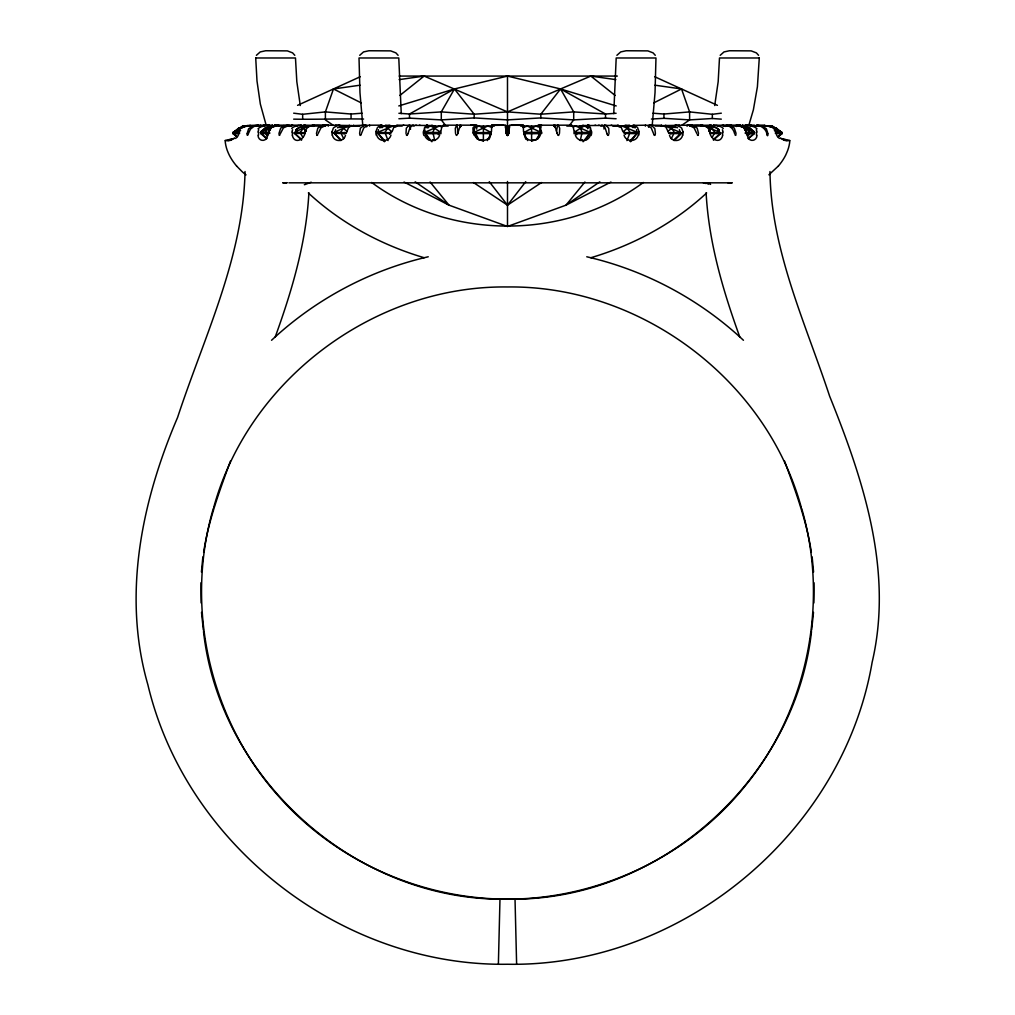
<?xml version="1.0" encoding="UTF-8"?>
<svg xmlns="http://www.w3.org/2000/svg" width="1015" height="1015" viewBox="0 0 1015 1015"><rect width="100%" height="100%" fill="white"/><g stroke="black" fill="none" stroke-linecap="round" stroke-linejoin="round"><path stroke-width="1.5" d="M247.114 133.891L247.114 134.208A5.938 4.542 -63 0 0 247.051 134.602L247.33 135.312M736.078 133.46L734.276 128.042L729.011 125.543M601.349 125.733L601.654 125.238A52.894 17.255 88.8 0 1 602.593 125.492M539.764 128.055L539.764 125.175L554.215 125.226M589.258 125.175L587.545 125.403A11.419 1.827 89.8 0 1 587.571 127.065M460.937 126.279L460.95 125.162L476.695 125.175L477.418 126.393M574.033 131.011L573.145 126.672L571.585 125.162L555.002 125.188L554.989 127.408M767.886 133.879L767.886 134.094A6.001 4.606 62.7 0 1 767.949 134.589A1.687 1.205 67.6 0 1 767.594 135.642M509.441 125.314L523.309 125.188L523.512 131.722M647.684 125.492A55.178 25.705 88.5 0 0 646.086 125.188L633.106 125.403A11.393 3.667 89.8 0 1 633.094 127.04L632.979 127.636M200.97 582.762L201.11 602.948M509.428 125.505L509.416 126.165M498.39 963.743L499.976 899.15M509.428 125.759L508.35 134.31L509.365 127.37M523.258 127.649L523.271 127.002M509.416 126L509.365 127.205M617.957 125.403L582.128 125.555A35.601 8.78 -86.5 0 0 581.861 125.784L581.087 126.393M649.105 125.175L661.361 125.289A11.495 6.483 -89.9 0 1 661.336 126.393M423.851 131.075L424.536 127.738L426.122 125.72M587.507 126.977L587.457 128.055M759.283 57.982L757.406 86.783L753.384 109.798L748.753 125.568L742.269 125.2M745.632 125.302L751.163 125.365M509.39 126.748L509.251 128.994M813.89 602.948L814.03 582.762M247.114 133.485L248.637 128.778L252.367 126.228A21.455 16.976 84.1 0 1 253.293 126A27.608 21.734 87.8 0 1 254.055 125.784L258.216 125.175L258.33 126.304M723.555 125.733L723.923 125.2A55.394 38.849 87.4 0 1 726.309 125.492M509.39 126.9L509.289 128.537M698.561 133.472L697.153 128.042L692.611 125.53M245.034 171.548C243.194 257.937 204.053 336.84 177.587 417.444C141.732 501.169 122.092 595.145 147.86 684.681C185.986 845.508 342.309 966.813 507.5 964.25C680.773 967.32 842.919 833.214 872.126 662.326C893.505 571.102 863.473 480.082 829.61 396.129C805.364 322.668 771.007 250.35 769.966 171.548M531.632 141.351L531.568 126.076M766.896 134.335C766.668 128.486 758.091 123.297 754.462 126.304M764.561 125.441L772.884 127.218L777.059 133.244M775.879 128.93L781.956 132.458L781.956 133.65L778.315 136.619L782.172 132.699L772.301 126.076L752.661 126.076M239.121 128.93L233.044 132.458L233.044 133.65L236.685 136.619L232.828 132.699L242.699 126.076L262.339 126.076M263.837 125.365L272.731 125.2M314.663 125.365L303.98 125.175L303.866 126.291M384.457 141.745L378.176 133.65L378.405 129.641M308.89 192.774C306.251 242.382 292.079 290.379 275.268 336.828M331.981 131.925L333.389 127.979L336.84 125.733A36.781 19.412 -82.8 0 1 337.551 125.505M509.251 129.045L508.591 133.498M613.745 113.617L616.194 57.982L655.969 57.982L655.03 92.695L652.163 125.936L654.827 128.626L655.424 133.549M201.427 572.016L202.86 556.892M540.995 131.671L539.764 125.175M811.645 630.049L813.497 612.35M291.99 132.102L292.041 131.645A8.818 8.006 34.8 0 1 292.117 131.163L292.599 129.768M483.432 126.076L483.368 141.351M503.897 125.2L491.691 125.188L491.488 131.722M764.473 126.342L764.574 125.162L756.784 125.175L756.67 126.304M675.165 127.636L675.241 126.989A11.406 5.253 89.8 0 0 675.432 125.188M509.01 131.201L508.908 131.861M522.915 125.365L511.065 125.15M609.013 133.472L608.734 128.334L606.361 125.581M811.493 631.52C795.113 780.243 657.263 902.132 507.5 899.138C357.737 902.132 219.887 780.243 203.508 631.52M713.38 127.649L713.482 127.002A11.279 6.648 89.7 0 0 713.71 125.188L723.67 125.289M203.634 552.401C208.367 520.898 219.544 490.867 230.43 461.076M508.883 132.039L508.54 133.675M440.967 131.011L441.855 126.672L443.415 125.162L459.998 125.188L461.267 126.329M735.977 134.64L735.799 135.236M714.712 105.522L718.176 81.682L719.495 57.982L759.271 57.982M559.481 133.46L559.696 128.283L558.504 125.505A54.95 8.894 -88.3 0 0 558.047 125.188M757 135.338C756.67 141.872 748.144 142.189 747.395 135.49M213.328 508.464C184.096 608.125 210.295 721.284 280.191 798.031C337.284 861.76 421.999 899.138 507.5 899.138C598.304 899.227 688.094 856.85 745.073 786.041C807.445 709.828 829.28 603.037 801.672 508.464M698.396 134.652L698.041 135.388M392.386 130.986L393.972 126.824L397.043 125.175L432.872 125.555A35.601 8.78 86.5 0 1 433.139 125.784L433.913 126.393M580.301 140.59L582.064 132.458L579.819 126.076M540.754 133.054C539.612 142.912 525.034 142.912 523.803 133.105M585.706 139.956L589.499 133.65L590.286 129.641M457.676 133.523L460.315 125.517A54.772 8.805 -88.7 0 1 460.785 125.175M491.197 133.105C489.953 142.912 475.388 142.912 474.246 133.054M722.718 135.338C720.561 144.663 710.069 139.55 709.84 131.95M655.208 134.627L654.827 135.363M489.255 139.195L490.955 132.458L479.232 126.076L473.815 127.788M408.043 133.485L409.959 127.75L412.407 125.53M508.414 134.107L508.363 134.259M537.582 126.393L538.305 125.175L541.528 125.175M457.549 133.917L457.448 134.234A5.608 4.847 -54.9 0 1 457.232 134.576L456.636 135.426L455.862 134.64M346.762 131.975L348.462 127.738L351.241 125.708L365.895 125.175M248.282 133.802L250.439 129.121L253.89 126.494L260.221 125.2L269.356 125.175L266.26 125.543L260.335 104.05L256.998 81.01L255.717 57.982M361.492 133.511L363.789 127.89L367.316 125.543M407.941 133.777L407.802 134.196A5.811 4.428 -63.4 0 1 407.561 134.526L407.104 135.376M280.419 133.536L283.413 127.89L288.704 125.53M213.835 506.993C249.068 379.115 375.055 285.253 507.5 286.966C639.945 285.253 765.932 379.103 801.165 506.993M682.575 135.249C681.116 142.29 671.169 142.265 669.494 135.261M318.177 133.498L320.905 127.89L325.472 125.53M608.734 134.665L608.277 135.388M360.046 85.197L333.466 88.965L325.396 111.904L325.396 119.897L333.212 125.289M305.16 131.95C304.868 139.385 294.553 144.904 292.282 135.338M305.439 131.176C307.431 123.018 319.725 125.162 324.407 125.2A55.457 33.584 87.8 0 0 322.377 125.505M340.85 140.59L334.582 133.65L335.635 129.641M638.283 135.097C636.481 142.265 625.989 142.354 624.022 135.109M247.977 134.691L247.698 135.261M559.138 134.64L558.428 135.439M508.274 134.158A3.337 3.07 -35.3 0 1 507.766 135.223L507.906 135.198A3.02 2.956 -14.1 0 0 508.287 134.551L508.211 134.665M269.203 131.125L271.563 127.446L275.281 125.708A37.086 25.654 78.1 0 1 275.991 125.555L278.782 125.175A11.419 8.691 89.9 0 0 278.859 126.291M239.603 133.308L236.876 133.65L238.563 128.22L247.368 125.505L258.216 125.175M267.605 135.49C266.856 142.176 258.33 141.884 258 135.338M237.954 133.231L240.593 128.474L244.78 126.076M280.013 134.665L279.594 135.376M537.62 139.195L541.236 130.339M317.758 134.64L317.302 135.363M590.324 135.287C588.104 142.506 577.586 142.265 575.353 135.198M677.601 127.788L672.628 126.076L671.676 128.22L667.692 131.607M361.061 134.652L360.553 135.388M626.927 140.59L630.061 132.458L626.052 126.076M345.506 135.261C343.819 142.278 333.884 142.278 332.413 135.249M390.978 135.109C388.999 142.366 378.506 142.265 376.717 135.084M439.647 135.198C437.402 142.265 426.896 142.506 424.676 135.274M487.34 140.59L490.955 133.65L473.269 133.396M435.181 126.076L432.936 132.458L434.699 140.59M290.988 126.076L270.168 126.076L265.042 132.458L260.36 132.699L266.831 138.598M258.774 129.768L258.165 131.176A8.64 8.107 -3.7 0 0 257.962 132.115M616.207 105.941L560.559 88.965L507.487 76.074L454.441 88.965L441.297 111.904L441.297 119.897L445.128 124.845M744.744 130.339L746 128.22L744.832 126.076L724.012 126.076M553.733 126.329L555.002 125.188M671.308 138.687L674.353 132.458L671.676 128.22L668.999 126.076M535.996 139.956L539.929 133.65L541.731 133.396M301.544 140.057L294.959 133.65L297.941 128.22L295.834 129.92M256.414 55.318L260.221 51.93L265.664 50.75L287.359 50.877L292.586 52.869L294.794 55.318M359.716 55.318L363.522 51.93L368.965 50.75L390.674 50.877L395.888 52.869L398.108 55.318M616.892 55.318L620.698 51.93L626.141 50.75L647.849 50.877L653.076 52.869L655.284 55.318M720.206 55.318L724 51.93L729.442 50.75L751.151 50.877L756.378 52.869L758.586 55.318M712.276 137.114L714.941 132.458L711.54 128.22L708.14 126.076M263.481 130.339L265.105 128.22L270.168 126.076M525.732 181.685L507.5 205.157L473.472 182.535M569.872 124.845L573.703 119.897L573.703 111.904L560.559 88.965L507.5 111.904L474.17 114.213L441.297 111.904L409.489 114.01L398.895 113.274M630.543 141.745L636.824 133.65L636.595 129.641M615.851 79.627L590.832 76.074L560.559 88.965L540.83 114.213L540.83 117.918L573.703 119.897L605.511 118.133L616.105 118.755M583.105 141.745L589.499 133.65L591.123 133.396M584.919 182.015L565.989 205.157L507.5 226.472L449.011 205.157L404.046 182.04M778.442 165.978L768.901 174.796M708.749 131.404L711.54 128.22L711.388 126.076L715.638 127.687M747.89 135.959L749.958 133.65L754.069 133.65L754.64 132.699L742.028 126.076M674.15 140.59L681.573 133.396M388.948 126.076L384.939 132.458L388.073 140.59M629.808 141.123L636.824 133.65L638.207 133.396M266.463 138.598L260.931 133.65L260.931 132.458L265.105 128.22L270.65 126.076M713.456 140.057L720.891 133.396M706.643 192.964C673.909 223.351 633.55 245.084 590.832 257.734M673.744 140.057L680.418 133.65L679.365 129.641M295.733 130.339L297.941 128.22M271.551 340.279C315.234 299.4 369.929 270.117 428.241 256.782M247.051 126.076L240.339 128.22L242.699 126.076M748.537 138.598L754.069 133.65L754.069 132.458L749.895 128.22L744.832 126.076M713.291 139.601L720.041 133.65L717.059 128.22L719.166 129.92M778.124 136.619L782.172 133.308M748.169 138.598L754.069 133.65M238.563 128.22L232.828 132.787M346.001 126.076L343.324 128.22L333.428 132.699M260.868 131.607L265.105 128.22M399.872 95.435L424.13 76.074L507.5 111.904L540.83 114.213L573.703 111.904L605.511 114.01L616.105 113.274M556.867 132.787L557.337 133.65M599.814 181.825L565.989 205.157L610.954 182.04M681.788 125.289L689.604 119.897L712.34 118.501L721.322 119.148M643.37 182.459C564.657 240.593 450.343 240.593 371.63 182.459M541.528 182.535L507.5 205.157L489.268 181.685M379.597 127.509L381.767 126.076L402.219 126.076M534.271 139.639L532.393 140.527M233.044 133.65L234.034 133.308M306.86 126.076L294.109 132.699M781.956 132.458L780.966 132.787M409.489 118.133L441.297 119.897L474.17 117.918L474.17 114.213L454.441 88.965L409.489 114.01L409.489 118.133L398.895 118.755M525.745 139.195L524.045 132.458L535.768 126.076L541.185 127.788M272.972 126.076L260.931 132.458M426.401 125.568L427.455 125.162L426.592 125.175M473.269 132.699L487.644 126.076L491.641 127.154A11.52 1.434 89.9 0 1 491.615 125.226M653.787 102.87L681.534 88.965L689.604 111.904L689.604 119.897L663.937 118.324L651.414 119.034M441.043 133.65L425.501 133.65L423.877 132.699L439.305 126.076L441.868 126.938M236.876 136.619L233.412 133.65L233.412 132.458L236.876 132.458L240.618 130.643M376.793 132.699L392.843 126.076L395.825 127.154M304.348 184.717L304.386 184.692A6.394 2.791 -66.1 0 0 304.602 184.679L311.212 182.205M240.339 128.22L244.881 126.076M340.076 127.154L342.359 126.076L343.324 128.22L347.308 131.607M232.968 139.068L231.572 139.651M297.573 105.344L360.274 76.721M363.903 125.543L360.388 128.169L359.576 133.549M408.753 125.53L406.317 128.182L406 133.587M299.171 127.687L302.851 126.076L323.899 126.076M380.904 127.154L383.353 126.076M236.876 133.65L232.828 133.396M456.953 125.226L458.26 132.381M774.382 130.643L778.124 132.458L782.172 132.787M662.237 126.025L663.087 125.72A35.449 18.904 -86 0 1 663.632 125.581L689.857 125.175A11.698 6.268 -89.9 0 0 689.895 126.317M299.362 127.687L303.612 126.076L303.46 128.22L300.059 132.458L302.724 137.114M725.002 126.406C729.62 124.261 733.756 129.387 734.568 133.536M296.824 126.076L296.558 126.177A11.279 8.666 76.3 0 0 291.724 128.499M619.175 127.154L622.157 126.076L638.207 132.699M337.399 127.788L342.372 126.076M349.642 126.076L343.324 128.22L340.647 132.458L343.692 138.687M573.132 126.938L575.695 126.076L591.123 132.699M260.931 133.65L269.711 133.396M379.813 127.788L385.04 126.076L391.701 131.607A8.602 1.104 -72.6 0 1 391.638 132.267M310.095 126.076L303.46 128.22L306.251 131.404M624.276 125.555L629.579 125.175M340.469 127.37L344.491 126.076M523.334 127.37L527.356 126.076L541.731 132.699M380.32 125.543L381.894 125.175L382.046 127.763M425.666 127.788L431.07 126.076L441.043 132.458L425.501 132.458L424.714 129.641M745.289 132.699L754.069 132.458M275.763 126.076L269 128.22L270.256 130.339M398.793 105.941L454.441 88.965M594.803 125.34L595.526 125.175M598.457 125.34L599.193 125.162M610.916 125.365L611.766 125.162M285.989 125.543L280.724 128.042L278.922 133.561M294.109 133.396L305.261 133.396M337.551 125.53L339.644 125.175M709.739 132.699L720.891 132.699M775.397 133.308L781.588 133.65L781.588 132.458L776.437 128.22L770.258 126.076M322.389 125.53L317.847 128.042L316.439 133.574M408.753 125.467A55.216 18.067 87.9 0 1 409.832 125.188L410.529 129.298M298.778 125.543L303.954 125.517M333.428 133.396L346.293 133.396L346.293 132.699L334.582 132.458M651.757 125.34L652.759 125.175M775.397 132.787L778.124 132.458L778.124 133.65M680.418 133.65L668.707 133.396L668.707 132.699L681.573 132.699M711.046 125.517L716.222 125.543M720.041 133.65L709.739 133.396M376.793 133.396L390.851 133.396L390.851 132.699L378.176 132.458M294.959 132.458L305.261 132.699M636.824 133.65L624.149 133.396L624.149 132.699L636.824 132.458M675.038 125.353L676.383 125.175M678.147 125.34L679.492 125.175M228.159 140.552L225.584 140.768M688.538 125.34L689.857 125.175M700.337 125.365L711.02 125.175L711.134 126.291M399.123 79.627L424.13 76.074M365.705 125.175L365.476 125.2A55.241 25.781 88.1 0 0 363.903 125.492M589.334 127.788L583.93 126.076L573.957 132.458L589.499 132.458M721.982 125.365L723.67 125.175M709.46 125.34L711.02 125.175M539.929 133.65L524.045 133.65L527.66 140.59M524.045 132.458L539.929 132.458M589.499 133.65L573.957 133.65M473.764 130.339L475.071 132.458L476.961 132.699L490.955 132.458M652.975 113.211L663.937 114.035L689.604 111.904L712.34 114.289L721.322 113.185M729.683 125.353L731.561 125.162M327.807 125.175L327.515 125.2A55.47 33.546 -88.5 0 0 325.472 125.492M293.678 113.185L302.66 114.289L325.396 111.904L351.063 114.035L362.025 113.211M739.161 125.289L740.481 125.162A11.647 10.302 89.1 0 0 740.519 126.304M301.049 125.175L291.077 125.2A55.394 38.849 -87.4 0 0 288.691 125.492M748.524 125.365L750.897 125.188M293.678 119.148C316.972 119.542 340.279 118.628 363.586 119.034M540.83 117.918L507.5 119.897L474.17 117.918M745.289 133.396L749.958 133.65L749.958 132.458L746 128.22L739.237 126.076M267.11 135.959L265.042 132.458L269.711 132.699M286.928 182.713L282.741 182.814L286.966 182.827M255.729 57.982L295.479 57.982L296.824 81.682L300.288 105.522M399.161 76.074L617.361 76.074M274.519 126.393A10.137 9.034 -89.3 0 0 274.57 125.162L288.387 125.2A55.318 38.849 88.6 0 0 285.989 125.517M325.105 126.317A11.698 6.268 89.9 0 0 325.168 125.175L351.368 125.555A35.449 18.904 86 0 1 351.913 125.746L352.763 126.025M381.894 125.175L368.914 125.2A55.178 25.705 -88.5 0 0 367.316 125.492M385.421 125.175L390.724 125.555M709.561 131.176C707.569 123.018 695.275 125.162 690.593 125.2A55.457 33.584 -87.8 0 1 692.623 125.505M740.481 125.162L726.626 125.2A55.318 38.849 -88.6 0 1 729.011 125.517M745.644 125.175L754.538 125.175M340.228 126.076L359.944 126.076M426.49 126.076L448.186 126.076M473.548 126.076L494.28 126.076M520.72 126.076L541.452 126.076M566.814 126.076L588.51 126.076M612.781 126.076L633.233 126.076L635.403 127.509M655.056 126.076L674.772 126.076M691.101 126.076L712.149 126.076L715.829 127.687M288.894 182.827L727.552 182.827M728.034 182.827L732.234 182.827L728.072 182.713M470.77 125.162L475.236 125.175L474.005 131.671M291.635 125.175L291.33 125.175A55.47 38.519 -79.2 0 1 292.815 125.264M789.416 140.768L786.841 140.552M263.849 125.188L266.476 125.365M236.876 132.458L239.603 132.787M274.519 125.162L275.839 125.289M303.98 125.175L305.54 125.34M736.218 125.175L739.009 125.555A37.086 25.654 -78.1 0 1 739.719 125.708L743.437 127.446L745.797 131.125M325.143 125.175L326.462 125.34M338.617 125.175L339.962 125.353M335.508 125.175L336.853 125.34M675.356 125.175L677.449 125.53M661.361 125.175L665.865 126.951L668.238 131.975M362.241 125.175L363.243 125.34M234.034 132.787L233.044 132.458M654.954 85.197L681.534 88.965M780.966 133.308L781.956 133.65M649.296 125.175L649.524 125.2A55.241 25.781 -88.1 0 1 651.097 125.492M633.106 125.175L634.68 125.543M403.234 125.162L404.084 125.365M726.296 125.53L727.197 125.72M617.957 125.175L621.028 126.824L622.614 130.986M415.807 125.162L416.543 125.34M419.474 125.175L420.197 125.34M605.016 125.175L605.168 125.213A55.216 18.067 -87.9 0 1 606.247 125.467M689.528 125.53L694.095 127.89L696.823 133.511M287.752 125.759L289.947 126.393M586.759 256.782C645.071 270.117 699.766 299.387 743.449 340.279M587.545 125.175L588.599 125.568M424.168 257.734C381.45 245.084 341.091 223.351 308.357 192.964M706.503 182.776L707.772 183.182M647.684 125.543L651.211 127.89L653.508 133.511M651.097 125.543L652.138 125.911M482.607 140.527L480.729 139.639M767.949 126.076L774.661 128.22L772.301 126.076M670.509 126.076L674.531 127.37M704.905 126.076L720.041 132.458M635.187 127.788L629.96 126.076L623.299 131.607A8.602 1.104 72.6 0 0 623.362 132.267M665.358 126.076L680.418 132.458M718.176 126.076L718.442 126.177A11.279 8.678 -76.3 0 1 723.276 128.499M783.428 139.651L782.032 139.068M558.25 135.388L557.743 134.703A5.532 4.796 54.7 0 1 557.628 134.234L557.451 133.929M744.35 126.076L749.895 128.22L754.132 131.607M602.593 125.53L605.042 127.75L606.957 133.498M631.647 126.076L634.096 127.154M654.675 76.721L717.427 105.344M672.64 126.076L674.924 127.154M770.119 126.076L774.661 128.22M333.466 88.965L361.213 102.87M560.559 88.965L605.511 114.01L605.511 118.133M457.664 133.65L458.133 132.787M406.736 135.388L406.292 134.716M654.447 135.388L653.939 134.652M588.878 125.72L590.464 127.738L591.149 131.075M607.884 135.363L607.401 134.678M415.186 181.825L449.011 205.157L430.081 182.015M697.711 135.363L697.254 134.652M360.185 135.363L359.805 134.691M507.208 135.325L507.107 135.211A3.464 3.35 6.8 0 1 506.574 134.17L505.61 126.672M316.959 135.388L316.617 134.716M735.406 135.376L734.987 134.665M590.832 76.074L615.115 95.435M294.959 133.65L301.709 139.601M717.059 128.22L719.267 130.339M334.582 133.65L341.256 140.057M378.176 133.65L385.193 141.123M236.558 165.978L241.849 171.383A43.023 43.011 7.9 0 0 246.036 174.885M425.501 132.458L425.501 133.65L431.895 141.745M749.895 128.22L751.519 130.339M475.071 132.458L479.004 139.956M425.501 133.65L429.294 139.956M279.214 135.261L279.024 134.691M756.238 129.78L756.835 131.176A8.64 8.107 3.8 0 1 757.038 132.115M722.401 129.768L722.87 131.176A8.818 8.006 -34.8 0 1 722.985 131.633L723.01 132.102M475.071 133.65L477.38 139.195M776.437 128.22L778.124 132.458M506.663 134.335L505.889 130.428M784.57 461.076C795.456 490.867 806.633 520.898 811.366 552.401M739.732 336.828C722.921 290.379 708.749 242.382 706.11 192.774M607.097 133.891L607.211 134.221A5.709 4.377 63.3 0 0 607.439 134.551M557.324 133.523L554.685 125.517A54.772 8.805 88.7 0 0 554.215 125.175M506.396 133.422L506.003 131.29M506.333 133.155L505.965 131.049M492.085 125.365L505.559 125.2L505.584 126M455.532 133.472L455.304 128.283L456.496 125.505A54.962 8.894 88.3 0 1 456.953 125.188M301.645 127.801L301.531 127.091M339.835 127.624L339.771 127.053A11.419 5.138 -89.8 0 1 339.53 125.188M505.978 131.087L505.635 127.319M713.913 127.395L713.723 125.175M362.837 125.936L359.97 92.695L359.018 57.982L398.781 57.982L401.255 113.617M505.863 130.237L505.61 126.862M201.503 612.35L203.355 630.049M812.14 556.892L813.573 572.016M683.019 131.912L681.611 127.979L678.16 125.733A36.781 19.412 82.8 0 0 677.449 125.505M505.762 129.197L505.572 125.784M505.622 127.129L505.572 125.479M767.886 133.485L766.363 128.778L762.633 126.228A21.467 16.976 -84.1 0 0 761.707 126A27.608 21.734 -87.8 0 0 760.946 125.784L756.771 125.416A10.112 8.97 -89.2 0 1 756.733 126.418M353.639 125.175L353.651 125.403A11.444 6.509 89.9 0 0 353.689 126.317M491.729 127.002L491.742 127.649M515.024 899.15L516.61 963.743M460.011 127.484L459.998 125.188M554.063 126.279L554.05 125.162M413.651 125.733L413.346 125.238A52.894 17.255 -88.8 0 0 412.407 125.492M507.487 76.074L507.5 135.693M780.992 132.699L780.992 133.396M779.266 132.699L779.266 133.396M776.843 132.699L776.843 133.396M753.308 132.699L753.308 133.396M751.24 132.699L751.24 133.396M748.537 132.699L748.537 133.396M719.001 132.699L719.001 133.396M716.425 132.699L716.425 133.396M713.317 132.699L713.317 133.396M712.34 114.289L712.34 118.501M679.111 132.699L679.111 133.396M676.053 132.699L676.053 133.396M672.564 132.699L672.564 133.396M663.937 114.035L663.937 118.324M635.301 132.699L635.301 133.396M631.901 132.699L631.901 133.396M628.145 132.699L628.145 133.396M587.761 132.699L587.761 133.396M584.031 132.699L584.031 133.396M580.06 132.699L580.06 133.396M575.987 132.699L575.987 133.396M556.994 132.699L556.994 133.396M538.039 132.699L538.039 133.396M534.08 132.699L534.08 133.396M530.033 132.699L530.033 133.396M525.998 132.699L525.998 133.396M507.5 181.482L507.5 226.472M489.002 132.699L489.002 133.396M484.967 132.699L484.967 133.396M480.92 132.699L480.92 133.396M476.961 132.699L476.961 133.396M458.006 132.699L458.006 133.396M439.013 132.699L439.013 133.396M434.94 132.699L434.94 133.396M430.969 132.699L430.969 133.396M427.239 132.699L427.239 133.396M386.855 132.699L386.855 133.396M383.099 132.699L383.099 133.396M379.699 132.699L379.699 133.396M351.063 114.035L351.063 118.324M342.436 132.699L342.436 133.396M338.947 132.699L338.947 133.396M335.889 132.699L335.889 133.396M302.66 114.289L302.66 118.501M301.683 132.699L301.683 133.396M298.575 132.699L298.575 133.396M295.999 132.699L295.999 133.396M266.463 132.699L266.463 133.396M263.76 132.699L263.76 133.396M261.692 132.699L261.692 133.396M238.157 132.699L238.157 133.396M235.734 132.699L235.734 133.396M234.008 132.699L234.008 133.396M710.221 183.677A10.556 2.449 43.1 0 1 709.916 183.499M710.589 184.387A7.257 2.652 57.9 0 1 710.272 184.197M707.201 183.563A7.054 2.652 11.9 0 1 708.724 184.21M703.433 183.017A19.234 11.571 1.7 0 1 706.072 183.499M236.571 165.965A54.087 54.087 0 0 1 229.327 155.232L228.21 152.783A37.111 37.111 0 0 1 225.14 140.78M231.648 138.7A70.543 32.924 -76.3 0 1 225.279 140.324M507.056 135.046A3.02 2.855 36 0 1 506.815 134.564M746.101 130.212A8.627 2.296 72.8 0 1 746.672 131.671M747.395 135.68A9.922 0.901 70.9 0 1 746.165 132.191M756.315 132.14A9.96 8.285 56.5 0 1 756.454 135.173M751.303 126.241A11.254 9.934 -71.3 0 1 757.012 128.842M749.793 125.657A25.857 20.401 80.1 0 1 751.113 125.962M748.74 125.505A36.096 28.128 76.2 0 1 749.781 125.695M745.873 125.327A11.431 8.615 89.3 0 1 745.657 127.167M736.649 125.213A11.203 8.488 -89.9 0 1 736.535 126.52M723.111 125.695A9.947 5.722 89.5 0 1 723.099 126.215M725.877 125.175A9.96 7.651 -80.8 0 1 725.75 126.241M700.984 125.175A11.406 8.006 -89.9 0 1 700.896 126.329M709.561 130.072A8.831 1.256 72.1 0 1 709.98 131.151M722.54 132.128A10.302 9.173 46.4 0 1 722.49 135.261M717.098 125.594A26.035 17.255 88.5 0 1 718.201 125.885M716.222 125.517A36.438 23.65 82.8 0 1 717.085 125.708M701.936 126.329A11.787 8.627 89.9 0 1 701.847 125.175M687.104 126.279A11.076 5.151 89.5 0 0 687.155 125.175L687.485 125.2A55.47 33.546 88.5 0 1 689.528 125.492M690.251 125.175A11.051 8.107 -89.2 0 1 690.149 126.291M670.902 134.094A10.15 1.814 69.7 0 1 670.293 132.419M682.943 131.925A10.226 9.554 24 0 1 682.727 135.299M665.827 126.329A11.749 7.257 89.9 0 1 665.751 125.175M654.015 134.564A5.544 3.794 67.2 0 1 653.863 134.208M645.375 125.175A9.947 3.058 89.6 0 1 645.375 126.152M648.851 125.175A9.947 5.481 -83.2 0 1 648.572 127.218M625.468 134.335A10.049 3.058 68.9 0 1 624.72 132.255M639.095 131.887A10.213 9.63 -2.3 0 1 638.752 135.211M638.904 131.417A8.666 6.737 -58.7 0 0 638.854 130.96L637.534 127.547L635.212 125.746A36.388 14.451 84 0 0 634.68 125.505M625.925 126.329A11.723 5.785 89.9 0 1 625.862 125.175M617.995 125.416A11.457 5.062 -89.9 0 1 617.945 126.329M604.585 125.175A9.922 4.149 -83.9 0 1 603.925 128.981M600.893 125.619A9.896 1.573 89.6 0 1 600.893 126.05M574.617 132.013A8.615 2.55 71.5 0 1 574.477 131.341M576.736 134.614A10.061 4.606 67.1 0 1 575.86 132.153M591.694 131.963A10.378 9.706 -23 0 1 591.073 135.515M591.39 130.986A8.881 6.471 -59.5 0 1 591.402 131.772M588.599 125.517A36.451 8.831 84 0 1 588.865 125.67M583.118 126.342A11.698 4.022 89.9 0 1 583.079 125.188M587.748 128.22A10.099 5.329 81.1 0 1 587.71 128.664M571.635 125.175A11.533 3.121 -89.9 0 1 571.597 126.367M557.463 125.162A9.934 2.563 -84.4 0 1 556.398 131.138M523.562 125.327A12.002 1.713 90 0 1 523.512 127.446M524.412 133.13A9.478 5.367 65.2 0 1 524.108 131.861M541.503 131.557A9.49 7.08 -56.6 0 1 541.312 133.028M538.267 126.367A11.672 2.144 89.9 0 1 538.242 125.2M540.094 128.309A10.099 3.832 81.8 0 1 539.701 132.039M767.289 135.541A1.954 1.117 79.3 0 1 766.883 134.729M742.13 126.456A9.858 7.232 -65.7 0 1 742.333 125.15M272.274 125.162A11.431 7.473 89.6 0 1 272.198 126.291M260.056 126.469A9.985 7.422 -71.7 0 1 260.17 125.175M476.758 125.2A11.711 1.992 -89.9 0 1 476.733 126.418M476.733 129.171A9.757 2.271 88 0 1 476.555 127.497M474.36 135.477A11.33 2.753 -85.7 0 1 472.939 127.712M490.892 131.874A9.478 5.367 -65.2 0 1 490.588 133.13M473.688 133.028A9.49 7.08 56.6 0 1 473.498 131.557M443.415 126.317A11.508 3.261 89.9 0 1 443.377 125.175M431.959 125.2A11.736 3.933 -89.9 0 1 431.908 126.406M427.911 128.093A10.391 3.832 85.8 0 1 427.556 125.162M440.523 131.341A8.615 2.55 -71.5 0 1 440.383 132.026M439.14 132.153A10.061 4.606 -67 0 1 438.264 134.614M423.915 135.502A10.378 9.706 23.1 0 1 423.306 131.95M423.598 131.772A8.881 6.471 59.6 0 1 423.61 130.986M426.135 125.67A36.438 8.831 -84 0 1 426.401 125.517M414.107 126.05A9.896 1.573 -89.6 0 1 414.107 125.619M397.055 126.329A11.457 5.062 89.9 0 1 397.005 125.416M389.151 125.175A11.749 5.735 -89.9 0 1 389.075 126.393M390.28 132.255A10.049 3.058 -68.9 0 1 389.532 134.335M376.248 135.211A10.213 9.63 2.4 0 1 375.905 131.874M376.096 131.417A8.666 6.737 58.7 0 1 376.146 130.96L377.466 127.547L379.788 125.746A36.375 14.438 -84 0 1 380.32 125.505M369.625 126.152A9.947 3.058 -89.6 0 1 369.625 125.175M366.656 126.824A9.909 5.151 78.8 0 1 366.339 125.175M361.137 134.196A5.595 3.806 -67.2 0 1 360.985 134.551M349.287 125.188A11.787 7.232 -89.9 0 1 349.198 126.406M344.707 132.419A10.15 1.814 -69.7 0 1 344.085 134.094M332.273 135.287A10.226 9.554 -24 0 1 332.057 131.925M328.264 126.203A9.947 4.631 -89.5 0 1 328.238 125.175M325.46 126.05A9.909 6.407 76.5 0 1 325.32 125.175M314.104 126.329A11.406 8.006 89.9 0 1 314.016 125.175M313.153 125.175A11.812 8.615 -89.9 0 1 313.051 126.418M301.277 127.192A11.368 6.775 -89.5 0 1 301.112 125.2M305.02 131.151A8.831 1.256 -72.1 0 1 305.439 130.072M292.51 135.261A10.302 9.173 -46.4 0 1 292.46 132.128M296.799 125.885A26.035 17.255 -88.5 0 1 297.903 125.594M297.915 125.708A36.438 23.65 -82.8 0 1 298.778 125.517M291.901 126.215A9.947 5.722 -89.5 0 1 291.889 125.695M300.757 125.2A9.896 5.608 89.5 0 1 300.694 127.18M289.605 126.253A10.15 7.422 73.5 0 1 289.415 125.162M283.464 125.555A55.394 42.655 72 0 1 285.126 125.759M269.305 127.027A11.393 8.691 -89.2 0 1 269.115 125.2M268.328 131.671A8.627 2.296 -72.8 0 1 268.899 130.212M268.835 132.191A9.922 0.901 -70.9 0 1 267.605 135.68M258.546 135.173A9.96 8.285 -56.5 0 1 258.685 132.14M258 128.842A11.254 9.934 71.4 0 1 263.697 126.241M263.887 125.962A25.857 20.401 -80.1 0 1 265.207 125.657M265.219 125.695A36.096 28.128 -76.2 0 1 266.26 125.505M250.147 126.355A10.467 8.183 -84.4 0 1 250.096 125.188M234.402 138.04A27.456 13.106 -79.5 0 1 232.968 138.877M238.741 134.208A8.12 3.946 -81.1 0 1 234.566 138.484M231.547 140.007A62.499 29.537 -79.3 0 1 228.134 140.755M789.721 140.336A70.543 32.937 76.4 0 1 783.352 138.725M789.86 140.78A37.124 37.124 0 0 1 786.727 152.77L785.648 155.232A54.087 54.087 0 0 1 778.416 165.965M782.032 138.877A27.468 13.106 79.5 0 1 780.611 138.04M780.433 138.484A8.12 3.946 81.1 0 1 776.259 134.208M786.866 140.755A62.499 29.537 79.3 0 1 783.453 140.007M433.646 140.248A4.986 2.131 -18.2 0 1 432.72 139.766M482.747 140.362A4.986 2.309 -13.3 0 1 480.209 140.07M534.791 140.07A4.986 2.309 13.3 0 1 532.266 140.362M582.28 139.766A4.986 2.131 18.2 0 1 581.354 140.248"/></g></svg>
